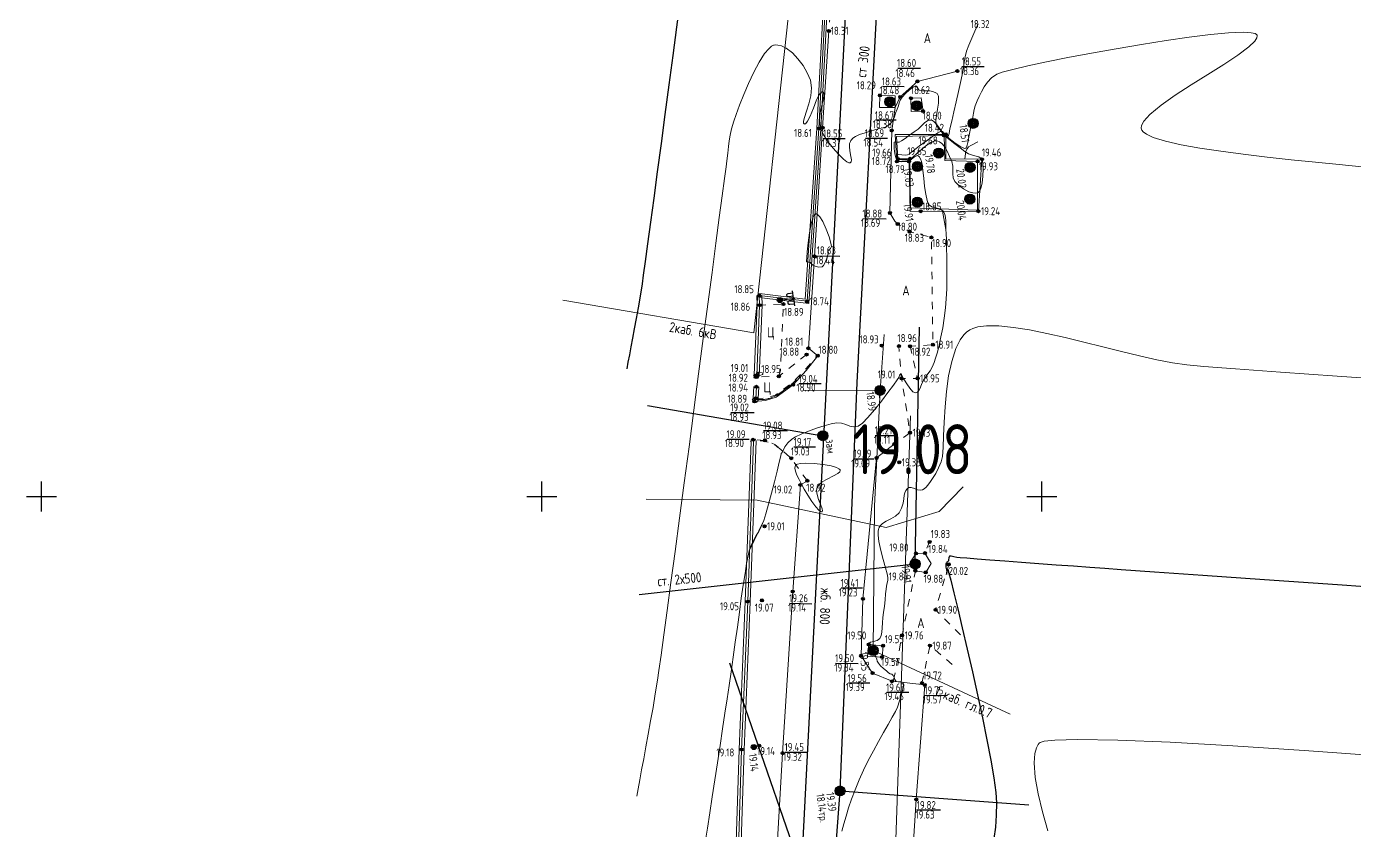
# Model space of a CAD drawing. Header units: metres. Extents: x 2491 to 4492, y 1184 to 2058.
# Drawn here: x 2490.5 to 2623.3, y 1672.9 to 1753.3 of the extents above; entities that cross this region are included whole.
import ezdxf

# ---------------------------------------------------------------- set-up
doc = ezdxf.new("R2010")
doc.units = ezdxf.units.M
doc.linetypes.add('g5_01_5x1_5', pattern=[1.5, 0.75, -0.75])
for name, color, linetype, transparency in [('02_Сетка', 7, 'Continuous', 0.6), ('06_Инженерно-технические сооружения', 7, 'Continuous', 0.6), ('07_Объекты электропередачи', 7, 'Continuous', 0.6), ('10_Границы покрытий и угодий', 7, 'Continuous', 0.6), ('14_Ограждения', 7, 'Continuous', 0.6), ('19_Горизонтали', 7, 'Continuous', 0.6), ('30_Канализация', 7, 'Continuous', 0.6), ('31_Водопровод', 7, 'Continuous', 0.6), ('32_Теплосеть', 7, 'Continuous', 0.6), ('33_Газопровод', 7, 'Continuous', 0.6), ('35_Телефон', 7, 'Continuous', 0.6), ('37_Кабель низкого напряжения', 7, 'Continuous', 0.6), ('38_Кабели высокого напряжения', 7, 'Continuous', 0.6), ('44_Крышки колодцев', 7, 'Continuous', 0.6), ('45_Номера колодцев', 7, 'Continuous', 0.6), ('61_Отметки высоты поверхности', 7, 'Continuous', 0.6)]:
    doc.layers.add(name, color=color, linetype=linetype, transparency=transparency)
doc.layers.add('Сети_Горизонтали.Вспомогательные', color=1, linetype='Continuous', lineweight=9)
doc.layers.add('Сети_Горизонтали.Основные', color=1, linetype='Continuous', lineweight=30)
doc.styles.add('LIKE11', font='GOST_0.TTF')
doc.styles.add('LIKE17', font='GOST_0.TTF')
doc.styles.add('LIKE32', font='GOST_0.TTF')
doc.styles.add('Line_GUGK', font='GOST_0.TTF')
doc.styles.get("Standard").update_dxf_attribs({"font": 'GOST_0.TTF'})
doc.linetypes.add('g5_119_1', pattern='A,4,-1,[31,GUGK_2005.shx,S=0.1,R=0,X=0,Y=0],0.35,[31,GUGK_2005.shx,S=0.08,R=0,X=0,Y=0],3.3,[31,GUGK_2005.shx,S=0.08,R=180,X=0,Y=0],0.35,[31,GUGK_2005.shx,S=0.1,R=180,X=0,Y=0],-1', length=10)
doc.linetypes.add('g5_119_3', pattern='A,4,-1,[31,GUGK_2005.shx,S=0.1,R=0,X=0,Y=0],4,[31,GUGK_2005.shx,S=0.1,R=180,X=0,Y=0],-1', length=10)
doc.linetypes.add('g5_122_g', pattern='A,1,-1,1.5,-0.4,["Г",Line_GUGK,S=1,R=0,X=0,Y=-0.5],-1.5,1.5,-1,4,-1,4,-1,3', length=20.9)
doc.linetypes.add('g5_122_kl', pattern='A,1,-1,1.5,-0.4,["Кл",Line_GUGK,S=1,R=0,X=0,Y=-0.5],-2.4,1.5,-1,4,-1,4,-1,3', length=21.8)
doc.linetypes.add('g5_122_t', pattern='A,1,-1,1.5,-0.4,["Т",Line_GUGK,S=1,R=0,X=0,Y=-0.5],-1.5,1.5,-1,4,-1,4,-1,3', length=20.9)
doc.linetypes.add('g5_122_v', pattern='A,1,-1,1.5,-0.4,["В",Line_GUGK,S=1,R=0,X=0,Y=-0.5],-1.5,1.5,-1,4,-1,4,-1,3', length=20.9)
doc.linetypes.add('g5_133_t', pattern='A,2,[27,GUGK_2005.shx,S=0.4,R=0,X=0,Y=0],2,-1,2,[27,GUGK_2005.shx,S=0.4,R=0,X=0,Y=0],2,-1,2,[27,GUGK_2005.shx,S=0.4,R=0,X=0,Y=0],2,-0.1,["V",Line_GUGK,S=1,R=0,X=0,Y=-0.5],-1', length=15.1)
doc.linetypes.add('g5_472', pattern='A,0,-4,[25,GUGK_2005.shx,S=0.4,R=0,X=0,Y=-0.2],0', length=4)
doc.linetypes.add('g5_474_1a', pattern='A,1,-0.25,[28,GUGK_2005.shx,S=1,R=0,X=0,Y=0],-0.25,1', length=2.5)

# ---------------------------------------------------------------- blocks, each defined once
blk = doc.blocks.new('g5_117b')
h = blk.add_hatch(color=255)
edge = h.paths.add_edge_path(flags=16)
edge.add_arc((0, 0), 0.113, 0, 360)
edge = h.paths.add_edge_path()
edge.add_arc((0, 0), 0.463, 0, 360)
h = blk.add_hatch(color=0)
edge = h.paths.add_edge_path()
edge.add_arc((0, 0), 0.075, 0, 360)
at = {"color": 0}
for radius in [0.5, 0.075]:
    blk.add_circle((0, 0), radius, dxfattribs=at)
blk = doc.blocks.new('g5_117sv')
h = blk.add_hatch(color=255)
h.paths.add_polyline_path([(-0.04, 0.46, 0.390634), (-0.46, 0, 0.11106), (-0.42, -0.2), (-0.04, 0.02)])
h.paths.add_polyline_path([(0.04, 0.02), (0.42, -0.2, 0.11106), (0.46, 0, 0.390634), (0.04, 0.46)])
h.paths.add_polyline_path([(-0.38, -0.26, 0.524447), (0.38, -0.26), (0, -0.04)])
at = {"color": 0}
for points in [[(0, 0.5), (0, 0)], [(0, 0), (-0.43, -0.25)], [(0.43, -0.25), (0, 0)]]:
    blk.add_lwpolyline(points, dxfattribs=at)
blk.add_circle((0, 0), 0.5, dxfattribs=at)
blk = doc.blocks.new('g5_117t')
h = blk.add_hatch(color=255)
h.paths.add_polyline_path([(-0.04, -0.04), (-0.46, -0.04, 0.367426), (-0.04, -0.46)])
h.paths.add_polyline_path([(0.04, -0.46, 0.367426), (0.46, -0.04), (0.04, -0.04)])
h.paths.add_polyline_path([(0.46, 0.04, 0.921954), (-0.46, 0.04)])
at = {"color": 0}
for points in [[(-0.5, 0), (0.5, 0)], [(0, -0.5), (0, 0)]]:
    blk.add_lwpolyline(points, dxfattribs=at)
blk.add_circle((0, 0), 0.5, dxfattribs=at)
blk = doc.blocks.new('g5_110_1e')
h = blk.add_hatch(color=255)
edge = h.paths.add_edge_path()
edge.add_arc((0, 0), 0.212, 0, 360)
at = {"color": 0}
for p, q in [((0, 1.38), (-0.75, 1.38)), ((0, 0.25), (0, 1.5)), ((0, 1.38), (0.75, 1.38))]:
    blk.add_line(p, q, dxfattribs=at)
for points in [[(-0.2, 1.38), (-0.2, 0.93, -1.040016), (-0.55, 0.93), (-0.55, 1.38)], [(0.2, 1.38), (0.2, 0.93, 1.040016), (0.55, 0.93), (0.55, 1.38)]]:
    blk.add_lwpolyline(points, format="xyb", dxfattribs=at)
blk.add_circle((0, 0), 0.25, dxfattribs=at)
blk = doc.blocks.new('g5_106_1a')
h = blk.add_hatch(color=255)
edge = h.paths.add_edge_path()
edge.add_arc((0, 0), 0.212, 0, 360)
at = {"color": 0}
blk.add_circle((0, 0), 0.25, dxfattribs=at)
blk = doc.blocks.new('g5_117v')
h = blk.add_hatch(color=255)
h.paths.add_polyline_path([(-0.46, 0.04), (0.46, 0.04, 0.921954)])
h.paths.add_polyline_path([(0.46, -0.04), (-0.46, -0.04, 0.921954)])
at = {"color": 0}
blk.add_line((-0.5, 0), (0.5, 0), dxfattribs=at)
blk.add_circle((0, 0), 0.5, dxfattribs=at)
blk = doc.blocks.new('g5_012')
at = {"color": 92}
for points in [[(0, -1.5), (0, 1.5)], [(-1.5, 0), (1.5, 0)]]:
    blk.add_lwpolyline(points, dxfattribs=at)
blk = doc.blocks.new('g5_330')
blk.add_hatch(color=0).paths.add_polyline_path([(0.15, 0, 1), (-0.15, 0, 1)])
at = {"color": 0}
blk.add_circle((0, 0), 0.15, dxfattribs=at)
blk = doc.blocks.new('g5_117kl')
h = blk.add_hatch(color=255)
h.paths.add_polyline_path([(0.42, 0.2, 0.633652), (-0.42, 0.2)])
h.paths.add_polyline_path([(-0.45, 0.12, 0.067116), (-0.46, 0, 0.067116), (-0.45, -0.12), (0.45, -0.12, 0.067116), (0.46, 0, 0.067116), (0.45, 0.12)])
h.paths.add_polyline_path([(-0.42, -0.2, 0.633652), (0.42, -0.2)])
at = {"color": 0}
for p, q in [((-0.47, 0.16), (0.47, 0.16)), ((-0.47, -0.16), (0.47, -0.16))]:
    blk.add_line(p, q, dxfattribs=at)
blk.add_circle((0, 0), 0.5, dxfattribs=at)

msp = doc.modelspace()

# ---------------------------------------------------------------- linework, layer by layer
at = {"layer": '06_Инженерно-технические сооружения', "color": 7, "linetype": 'Continuous', "lineweight": 20, "flags": 128}
for points in [[(2575.79, 1745.17), (2575.84, 1746.37), (2577.36, 1746.32), (2577.38, 1745.15), (2575.79, 1745.17)], [(2578.95, 1746.09), (2578.97, 1744.77), (2580.16, 1744.8), (2579.98, 1746.12), (2578.95, 1746.09)], [(2577.55, 1739.76), (2577.37, 1742.46), (2582.43, 1742.47), (2582.44, 1740.01), (2586.05, 1739.99), (2585.7, 1734.79), (2578.86, 1734.77), (2578.77, 1739.75), (2577.55, 1739.76)], [(2578.91, 1735.12), (2578.85, 1740.03), (2577.65, 1740.01), (2577.49, 1742.27), (2582.26, 1742.35), (2582.34, 1739.87), (2585.61, 1739.76), (2585.59, 1734.88), (2578.91, 1735.12)], [(2578.87, 1699.68), (2579.39, 1698.84), (2580.43, 1698.67), (2580.96, 1699.56), (2580.34, 1700.6), (2579.47, 1700.56), (2578.87, 1699.68)], [(2574.61, 1690.28), (2574.73, 1691.46), (2576.17, 1691.34), (2576.06, 1690.2), (2574.61, 1690.28)]]:
    msp.add_lwpolyline(points, dxfattribs=at)
at = {"layer": '10_Границы покрытий и угодий', "color": 7, "linetype": 'g5_01_5x1_5', "lineweight": 20, "flags": 128}
for points in [[(2571, 1755.92), (2570.75, 1752.81)], [(2577.33, 1733.78), (2577.61, 1733.51), (2578.82, 1732.74), (2581, 1732.16), (2581.14, 1721.44), (2578.87, 1721.28), (2577.74, 1721.3), (2578.01, 1718.07), (2578.86, 1712.64), (2577.28, 1711.5)], [(2565.75, 1718.28), (2565.9, 1718.86), (2566.2, 1725.5), (2563.81, 1725.39)], [(2578.87, 1721.28), (2579.62, 1718.07), (2578.01, 1718.07)], [(2568.51, 1720.45), (2565.75, 1718.28), (2563.43, 1718.2)], [(2563.44, 1716.07), (2564.45, 1716.09), (2565.4, 1716.4), (2567.06, 1717.61), (2568.48, 1719.05), (2569.63, 1720.34)], [(2568.59, 1707.83), (2566.98, 1710.09), (2565.35, 1711.46), (2564.35, 1711.87), (2563.16, 1711.93)], [(2577.22, 1687.89), (2578.06, 1692.37), (2579.39, 1698.84), (2580.43, 1698.67), (2580.96, 1699.56), (2580.34, 1700.6), (2580.81, 1701.71)], [(2582.73, 1699.47), (2581.41, 1694.93), (2584.35, 1691.98)], [(2580.04, 1687.6), (2580.85, 1691.35), (2583.44, 1689.17)]]:
    msp.add_lwpolyline(points, dxfattribs=at)
at = {"layer": '10_Границы покрытий и угодий', "color": 7, "linetype": 'Continuous', "lineweight": 20, "flags": 128}
for points in [[(2570.75, 1752.81), (2570.12, 1743.13), (2569.29, 1730.27), (2568.69, 1721.09), (2569.63, 1720.34), (2568.47, 1718.86), (2567.16, 1717.43), (2565.48, 1716.2), (2564.41, 1715.86), (2563.3, 1715.77)], [(2583.59, 1748.8), (2579.6, 1747.77), (2577.88, 1746.21), (2577.38, 1745.15), (2577.03, 1742.85), (2576.84, 1734.61), (2577.33, 1733.78)], [(2577.28, 1711.5), (2575.51, 1710.11), (2574.14, 1696.02), (2573.97, 1690.33), (2575.11, 1688.6), (2577.06, 1687.79), (2580.33, 1687.41), (2579.48, 1675.95), (2578.93, 1667.52)], [(2568.59, 1707.83), (2567.89, 1707.42), (2567.13, 1696.75), (2566.12, 1680.6), (2565.38, 1667.85), (2564.39, 1666.25), (2563.42, 1665.6), (2561.63, 1665.2)]]:
    msp.add_lwpolyline(points, dxfattribs=at)
at = {"layer": '14_Ограждения', "color": 7, "linetype": 'Continuous', "lineweight": 20, "flags": 128}
for points in [[(2563.75, 1726.16), (2568.75, 1725.55), (2569.94, 1743.04), (2570.92, 1761.28)], [(2563.8, 1726.56), (2568.38, 1726), (2569.54, 1743.06), (2570.52, 1761.3)], [(2563.21, 1718.33), (2563.28, 1718.44), (2563.56, 1725.39), (2563.53, 1726.35)], [(2563.64, 1718.07), (2563.78, 1718.3), (2564.06, 1725.39), (2564.03, 1726.37)], [(2563.09, 1715.9), (2563.18, 1716.06), (2563.19, 1716.09), (2563.25, 1717.25)], [(2563.52, 1715.65), (2563.67, 1715.9), (2563.69, 1716.05), (2563.75, 1717.22)], [(2561.28, 1665.58), (2561.76, 1680.96), (2562.38, 1695.76), (2562.97, 1711.72), (2562.92, 1711.84)], [(2561.78, 1665.57), (2562.26, 1680.94), (2562.88, 1695.74), (2563.47, 1711.82), (2563.39, 1712.03)]]:
    msp.add_lwpolyline(points, dxfattribs=at)
at = {"layer": '14_Ограждения', "color": 7, "linetype": 'g5_472', "lineweight": 20, "flags": 128}
msp.add_lwpolyline([(2563.78, 1726.36), (2568.56, 1725.78), (2569.74, 1743.05), (2570.72, 1761.29)], dxfattribs=at)
at = {"layer": '14_Ограждения', "color": 7, "linetype": 'g5_474_1a', "lineweight": 20, "flags": 128}
for points in [[(2563.43, 1718.2), (2563.53, 1718.37), (2563.81, 1725.39), (2563.78, 1726.36)], [(2563.3, 1715.77), (2563.43, 1715.98), (2563.44, 1716.07), (2563.5, 1717.23)], [(2561.53, 1665.57), (2562.01, 1680.95), (2562.63, 1695.75), (2563.22, 1711.77), (2563.16, 1711.93)]]:
    msp.add_lwpolyline(points, dxfattribs=at)
at = {"layer": '19_Горизонтали', "color": 32, "linetype": 'Continuous', "lineweight": 20, "elevation": 19, "flags": 128}
for points in [[(2585.62, 1741.73), (2584.92, 1741.36, 0.251198), (2584.39, 1740.55), (2584.34, 1740)], [(2563.41, 1715.96), (2563.49, 1715.96, -0.013672), (2563.65, 1715.97), (2564.23, 1715.97, 0.073976), (2564.6, 1716.02), (2564.6, 1716.02, 0.006742), (2564.96, 1716.13), (2565.11, 1716.18, 0.080166), (2565.72, 1716.5), (2565.73, 1716.51, -0.001907), (2566.32, 1716.95), (2566.86, 1717.34, 0.049789), (2567.28, 1717.73), (2567.47, 1717.93, 0.366002), (2567.47, 1717.96), (2567.46, 1717.97)], [(2563.87, 1711.83), (2564.14, 1711.82, -0.077201), (2564.51, 1711.74), (2564.68, 1711.68)], [(2566.19, 1710.75), (2565.76, 1711.09, -0.005565), (2565.47, 1711.32), (2565.33, 1711.43)]]:
    msp.add_lwpolyline(points, format="xyb", dxfattribs=at)
for points in [[(2582.09, 1734.78), (2582.44, 1732.97)], [(2575.82, 1716.13), (2575.81, 1716.64)], [(2562.79, 1700.84), (2564.23, 1703.86)]]:
    msp.add_lwpolyline(points, dxfattribs=at)
msp.add_lwpolyline([(2563.53, 1718.5, 0.436266), (2563.66, 1718.36), (2563.66, 1718.36, 0.074024), (2563.94, 1718.4), (2564.1, 1718.46, 0.778847), (2564.09, 1718.61), (2563.72, 1718.68, 0.451167), (2563.53, 1718.53)], format="xyb", close=True, dxfattribs=at)
at = {"layer": '30_Канализация', "color": 42, "linetype": 'g5_122_kl', "lineweight": 30, "flags": 128}
for points in [[(2573.21, 1770.45), (2565.79, 1625.95), (2660.18, 1571.13), (2816.62, 1488.59), (2949.95, 1381.6), (3024.48, 1321.01), (3045.27, 1304.23), (3096.52, 1320.25), (3183.38, 1424.58), (3235.91, 1417.46), (3257.9, 1413.34), (3277.77, 1408.37)], [(2552.62, 1715.37), (2570.15, 1712.34)]]:
    msp.add_lwpolyline(points, dxfattribs=at)
at = {"layer": '31_Водопровод', "color": 94, "linetype": 'g5_122_v', "lineweight": 30, "flags": 128}
for points in [[(2568.54, 1604.58), (2570.24, 1623.96), (2570.05, 1625.99), (2570.33, 1656.29), (2571.86, 1676.81), (2573.57, 1717.66), (2575.8, 1760.02), (2578.19, 1820.63), (2578.78, 1829.78)], [(2571.86, 1676.81), (2590.75, 1675.44)]]:
    msp.add_lwpolyline(points, dxfattribs=at)
at = {"layer": '32_Теплосеть', "color": 5, "linetype": 'g5_122_t', "lineweight": 30, "flags": 128}
for points in [[(2579.38, 1699.51), (2579.8, 1723.18)], [(2551.77, 1696.45), (2579.38, 1699.51)]]:
    msp.add_lwpolyline(points, dxfattribs=at)
at = {"layer": '33_Газопровод', "color": 132, "linetype": 'g5_122_g', "lineweight": 30, "flags": 128}
msp.add_lwpolyline([(2560.81, 1689.61), (2579.01, 1636.97), (2550.62, 1643.9)], dxfattribs=at)
at = {"layer": '35_Телефон', "color": 6, "linetype": 'g5_133_t', "lineweight": 20, "flags": 128}
for points in [[(2575.86, 1716.87), (2576.26, 1722.45)], [(2588.86, 1684.48), (2575.17, 1690.85), (2575.3, 1705.3), (2575.86, 1716.87), (2568.2, 1716.88)]]:
    msp.add_lwpolyline(points, dxfattribs=at)
at = {"layer": '37_Кабель низкого напряжения', "color": 1, "linetype": 'g5_119_3', "lineweight": 20, "flags": 128}
msp.add_lwpolyline([(2584.17, 1707.22), (2581.78, 1704.77), (2576.46, 1703.16), (2563.58, 1705.9), (2552.47, 1705.98)], dxfattribs=at)
at = {"layer": '38_Кабели высокого напряжения', "color": 1, "linetype": 'g5_119_1', "lineweight": 20, "flags": 128}
for points in [[(2544.14, 1725.89), (2563.25, 1722.64), (2566.88, 1755.99)], [(2578.9, 1714.31), (2576.98, 1658.48), (2574.33, 1632.24), (2572, 1607.83), (2571.77, 1603.48)]]:
    msp.add_lwpolyline(points, dxfattribs=at)
at = {"layer": '61_Отметки высоты поверхности', "flags": 128}
for points in [[(2577.64, 1749.1), (2579.9, 1749.09)], [(2584.04, 1749.26), (2586.26, 1749.27)], [(2576.09, 1747.28), (2578.28, 1747.27)], [(2575.4, 1743.91), (2577.47, 1743.91)], [(2570.16, 1742.07), (2572.36, 1742.07)], [(2574.4, 1742.09), (2576.62, 1742.09)], [(2574.15, 1734.06), (2576.48, 1734.04)], [(2569.55, 1730.31), (2571.83, 1730.3)], [(2567.76, 1717.57), (2569.96, 1717.55)], [(2560.94, 1714.65), (2563.27, 1714.65)], [(2564.22, 1712.85), (2566.59, 1712.85)], [(2560.59, 1711.99), (2562.77, 1712)], [(2575.37, 1712.37), (2577.32, 1712.37)], [(2567.23, 1711.21), (2569.39, 1711.21)], [(2573.28, 1710.04), (2575.24, 1710.04)], [(2571.98, 1697.11), (2574.12, 1697.11)], [(2566.81, 1695.58), (2569.03, 1695.54)], [(2571.41, 1689.58), (2573.67, 1689.57)], [(2572.7, 1687.63), (2574.85, 1687.62)], [(2576.53, 1686.68), (2578.73, 1686.69)], [(2580.34, 1686.37), (2582.51, 1686.38)], [(2566.38, 1680.69), (2568.53, 1680.68)], [(2579.52, 1674.91), (2581.89, 1674.92)]]:
    msp.add_lwpolyline(points, dxfattribs=at)
at = {"layer": 'Сети_Горизонтали.Вспомогательные', "color": 42, "linetype": 'Continuous', "lineweight": 9, "flags": 128}
for points, elevation in [([(2585.68, 1753.53), (2585.34, 1752.8), (2585.02, 1752.1), (2584.72, 1751.39), (2584.51, 1750.78), (2584.38, 1750.22), (2584.28, 1749.68), (2584.19, 1749.1), (2584.07, 1748.44), (2583.91, 1747.67), (2583.69, 1746.75), (2583.46, 1745.74), (2583.23, 1744.73), (2583.03, 1743.79), (2582.85, 1743.01), (2582.76, 1742.57), (2582.71, 1742.36), (2582.69, 1742.3), (2582.69, 1742.29), (2582.69, 1742.29), (2582.67, 1742.3), (2582.63, 1742.31), (2582.59, 1742.33), (2582.51, 1742.39), (2582.42, 1742.46), (2582.28, 1742.56), (2582, 1742.78), (2581.7, 1743.08), (2581.47, 1743.45), (2581.44, 1743.82), (2581.51, 1744.36), (2581.61, 1744.98), (2581.7, 1745.59), (2581.72, 1746.03), (2581.69, 1746.29), (2581.64, 1746.43), (2581.61, 1746.49), (2581.56, 1746.55), (2581.43, 1746.64), (2581.2, 1746.74), (2580.85, 1746.81), (2580.39, 1746.84), (2579.99, 1746.84), (2579.76, 1746.88), (2579.63, 1747.05), (2579.55, 1747.24), (2579.43, 1747.33), (2579.19, 1747.23), (2578.81, 1746.94), (2578.39, 1746.57), (2578.06, 1746.19), (2577.88, 1745.88), (2577.78, 1745.61), (2577.7, 1745.33), (2577.57, 1744.98), (2577.42, 1744.58), (2577.29, 1744.18), (2577.11, 1743.8), (2576.82, 1743.46), (2576.48, 1743.23), (2576.15, 1743.13), (2575.78, 1743.05), (2575.35, 1742.92), (2574.9, 1742.78), (2574.36, 1742.63), (2573.8, 1742.45), (2573.4, 1742.26), (2573.14, 1742.08), (2573, 1741.93), (2572.94, 1741.85), (2572.89, 1741.76), (2572.82, 1741.57), (2572.79, 1741.26), (2572.83, 1740.81), (2572.94, 1740.27), (2572.99, 1739.92), (2572.98, 1739.73), (2572.92, 1739.65), (2572.88, 1739.63), (2572.84, 1739.62), (2572.74, 1739.64), (2572.54, 1739.74), (2572.2, 1740), (2571.7, 1740.48), (2571.16, 1741.09), (2570.64, 1741.76), (2570.21, 1742.44), (2569.92, 1743.09), (2569.8, 1743.84), (2569.87, 1744.62), (2570.03, 1745.37), (2570.19, 1746.01), (2570.25, 1746.41), (2570.23, 1746.6), (2570.17, 1746.68), (2570.12, 1746.71), (2570.07, 1746.71), (2569.96, 1746.65), (2569.78, 1746.42), (2569.52, 1745.91), (2569.19, 1745.1), (2568.87, 1744.3), (2568.62, 1743.79), (2568.45, 1743.56), (2568.35, 1743.5), (2568.3, 1743.51), (2568.26, 1743.53), (2568.22, 1743.6), (2568.22, 1743.79), (2568.31, 1744.16), (2568.51, 1744.78), (2568.75, 1745.52), (2568.94, 1746.33), (2569.02, 1747.14), (2568.9, 1747.9), (2568.58, 1748.63), (2568.16, 1749.35), (2567.65, 1750.04), (2567.09, 1750.63), (2566.49, 1751.09), (2566, 1751.32), (2565.64, 1751.4), (2565.41, 1751.41), (2565.29, 1751.4), (2565.2, 1751.38), (2565.02, 1751.29), (2564.73, 1751.04), (2564.31, 1750.55), (2563.78, 1749.7), (2563.24, 1748.69), (2562.72, 1747.57), (2562.24, 1746.45), (2561.82, 1745.39), (2561.48, 1744.47), (2561.23, 1743.78), (2561, 1743.03), (2560.86, 1742.4), (2560.78, 1741.83), (2560.72, 1741.25), (2560.65, 1740.6), (2560.55, 1739.81), (2560.47, 1739.23), (2560.31, 1738.05), (2560.08, 1736.34), (2559.79, 1734.16), (2559.45, 1731.59), (2559.06, 1728.67), (2558.64, 1725.48), (2558.19, 1722.07), (2557.72, 1718.52), (2557.24, 1714.88), (2556.76, 1711.22), (2556.28, 1707.61), (2555.81, 1704.1), (2555.37, 1700.76), (2554.95, 1697.66), (2554.57, 1694.85), (2554.24, 1692.41), (2553.97, 1690.39), (2553.75, 1688.86), (2553.61, 1687.88), (2553.39, 1686.52), (2553.16, 1685.16), (2552.92, 1683.81), (2552.69, 1682.5), (2552.45, 1681.23), (2552.23, 1680.04), (2552.02, 1678.93), (2551.83, 1677.92), (2551.67, 1677.03), (2551.53, 1676.28)], 18.5), ([(2624.02, 1739.23), (2621.77, 1739.45), (2619.4, 1739.68), (2616.97, 1739.93), (2614.55, 1740.19), (2612.17, 1740.48), (2609.92, 1740.78), (2607.83, 1741.1), (2605.97, 1741.44), (2604.4, 1741.79), (2603.18, 1742.17), (2602.49, 1742.48), (2602.15, 1742.73), (2602.02, 1742.9), (2601.99, 1742.98), (2601.97, 1743.1), (2602.01, 1743.36), (2602.24, 1743.8), (2602.84, 1744.46), (2603.96, 1745.39), (2605.37, 1746.39), (2606.97, 1747.42), (2608.62, 1748.46), (2610.22, 1749.46), (2611.63, 1750.4), (2612.73, 1751.22), (2613.32, 1751.78), (2613.54, 1752.12), (2613.57, 1752.32), (2613.55, 1752.4), (2613.51, 1752.46), (2613.36, 1752.55), (2612.97, 1752.64), (2612.15, 1752.68), (2610.71, 1752.62), (2608.89, 1752.46), (2606.78, 1752.2), (2604.45, 1751.86), (2601.99, 1751.47), (2599.48, 1751.04), (2597.01, 1750.6), (2594.65, 1750.15), (2592.5, 1749.71), (2590.62, 1749.32), (2589.12, 1748.97), (2588.06, 1748.69), (2587.53, 1748.5), (2587.01, 1748.11), (2586.59, 1747.68), (2586.26, 1747.21), (2585.99, 1746.73), (2585.76, 1746.26), (2585.56, 1745.81), (2585.37, 1745.34), (2585.26, 1744.96), (2585.19, 1744.59), (2585.13, 1744.18), (2585.02, 1743.68), (2584.9, 1743.06), (2584.78, 1742.39), (2584.67, 1741.78), (2584.58, 1741.39), (2584.51, 1741.19), (2584.46, 1741.11), (2584.44, 1741.09), (2584.39, 1741.08), (2584.3, 1741.07), (2584.16, 1741.11), (2583.95, 1741.24), (2583.64, 1741.43), (2583.38, 1741.6), (2583.07, 1741.82), (2582.73, 1742.09), (2582.35, 1742.41), (2582.05, 1742.75), (2581.77, 1743.13), (2581.5, 1743.49), (2581.28, 1743.73), (2581.11, 1743.85), (2580.99, 1743.89), (2580.93, 1743.9), (2580.85, 1743.9), (2580.71, 1743.89), (2580.53, 1743.8), (2580.31, 1743.62), (2580.02, 1743.31), (2579.66, 1743), (2579.27, 1742.71), (2578.81, 1742.38), (2578.36, 1742.06), (2578, 1741.81), (2577.78, 1741.69), (2577.58, 1741.69), (2577.41, 1741.72), (2577.28, 1741.69), (2577.26, 1741.47), (2577.28, 1741.05), (2577.35, 1740.54), (2577.43, 1740.17), (2577.5, 1739.96), (2577.55, 1739.86), (2577.58, 1739.83), (2577.63, 1739.8), (2577.76, 1739.75), (2577.98, 1739.74), (2578.27, 1739.77), (2578.5, 1739.81), (2578.65, 1739.8), (2578.79, 1739.82), (2578.99, 1739.98), (2579.3, 1740.24), (2579.59, 1740.36), (2579.78, 1740.25), (2579.91, 1740.03), (2580.02, 1739.75), (2580.08, 1739.45), (2580.15, 1738.86), (2580.23, 1738.1), (2580.32, 1737.27), (2580.43, 1736.49), (2580.56, 1735.85), (2580.71, 1735.47), (2581.05, 1735.22), (2581.44, 1735.13), (2581.84, 1735.04), (2582.17, 1734.79), (2582.34, 1734.48), (2582.41, 1734.16), (2582.43, 1733.81), (2582.42, 1733.42), (2582.44, 1732.97), (2582.46, 1732.56), (2582.49, 1731.93), (2582.51, 1731.12), (2582.53, 1730.18), (2582.54, 1729.14), (2582.54, 1728.08), (2582.52, 1727.02), (2582.47, 1726.02), (2582.4, 1725.13), (2582.28, 1724.1), (2582.12, 1723.12), (2581.95, 1722.21), (2581.77, 1721.39), (2581.59, 1720.68), (2581.42, 1720.09), (2581.27, 1719.65), (2581.07, 1719.2), (2580.86, 1718.83), (2580.65, 1718.51), (2580.43, 1718.21), (2580.22, 1717.89), (2580, 1717.45), (2579.83, 1717.04), (2579.66, 1716.74), (2579.42, 1716.61), (2579.15, 1716.74), (2578.84, 1717.09), (2578.55, 1717.51), (2578.32, 1717.88), (2578.21, 1718.07), (2578.14, 1718.19), (2578.08, 1718.31), (2578.02, 1718.46), (2577.97, 1718.55), (2577.89, 1718.49), (2577.82, 1718.39), (2577.78, 1718.27), (2577.73, 1718.15), (2577.57, 1717.93), (2577.19, 1717.4), (2576.64, 1716.65), (2575.99, 1715.8), (2575.3, 1714.94), (2574.65, 1714.16), (2574.09, 1713.58), (2573.68, 1713.29), (2573.24, 1713.22), (2572.84, 1713.3), (2572.44, 1713.46), (2572.01, 1713.6), (2571.49, 1713.63), (2570.97, 1713.53), (2570.28, 1713.34), (2569.51, 1713.08), (2568.71, 1712.78), (2567.98, 1712.48), (2567.39, 1712.21), (2567.03, 1711.99), (2566.65, 1711.62), (2566.35, 1711.21), (2566.16, 1710.86), (2566.08, 1710.7), (2566.03, 1710.63), (2565.99, 1710.56), (2565.94, 1710.32), (2565.79, 1709.7), (2565.57, 1708.79), (2565.3, 1707.72), (2565.01, 1706.58), (2564.72, 1705.49), (2564.45, 1704.54), (2564.23, 1703.86), (2563.98, 1703.25), (2563.73, 1702.77), (2563.48, 1702.36), (2563.24, 1701.94), (2563.01, 1701.46), (2562.79, 1700.84), (2562.67, 1700.32), (2562.52, 1699.55), (2562.36, 1698.56), (2562.18, 1697.4), (2561.99, 1696.09), (2561.8, 1694.68), (2561.6, 1693.2), (2561.39, 1691.69), (2561.18, 1690.19), (2560.97, 1688.73), (2560.77, 1687.35), (2560.57, 1686.04), (2560.35, 1684.59), (2560.11, 1683.01), (2559.86, 1681.35), (2559.61, 1679.64), (2559.35, 1677.93), (2559.09, 1676.24), (2558.84, 1674.61), (2558.6, 1673.08), (2558.38, 1671.68)], 19), ([(2628.26, 1717.83), (2621.57, 1718.3), (2615.9, 1718.7), (2611.39, 1719.02), (2608.22, 1719.27), (2606.53, 1719.42), (2605.11, 1719.63), (2603.52, 1719.94), (2601.8, 1720.33), (2599.99, 1720.76), (2598.12, 1721.23), (2596.24, 1721.7), (2594.37, 1722.15), (2592.55, 1722.56), (2590.81, 1722.91), (2589.2, 1723.16), (2587.75, 1723.31), (2586.49, 1723.32), (2585.64, 1723.21), (2585.12, 1723.06), (2584.82, 1722.92), (2584.69, 1722.83), (2584.54, 1722.72), (2584.25, 1722.44), (2583.86, 1721.92), (2583.43, 1721.06), (2583.02, 1719.77), (2582.71, 1718.32), (2582.5, 1716.77), (2582.36, 1715.21), (2582.27, 1713.7), (2582.21, 1712.33), (2582.16, 1711.16), (2582.09, 1710.27), (2581.98, 1709.74), (2581.72, 1709.14), (2581.43, 1708.57), (2581.12, 1708.07), (2580.84, 1707.65), (2580.62, 1707.35), (2580.47, 1707.18), (2580.28, 1707.03), (2580.11, 1706.94), (2579.88, 1706.89), (2579.62, 1706.93), (2579.3, 1707.05), (2578.97, 1707.15), (2578.74, 1707.16), (2578.56, 1707.04), (2578.45, 1706.87), (2578.34, 1706.63), (2578.28, 1706.4), (2578.23, 1706.03), (2578.16, 1705.58), (2578.02, 1705.1), (2577.78, 1704.63), (2577.41, 1704.28), (2576.95, 1704.03), (2576.46, 1703.8), (2576.1, 1703.57), (2575.89, 1703.35), (2575.77, 1703.17), (2575.73, 1703.06), (2575.7, 1702.98), (2575.67, 1702.77), (2575.67, 1702.38), (2575.75, 1701.76), (2575.94, 1700.87), (2576.17, 1699.96), (2576.4, 1699.14), (2576.58, 1698.51), (2576.65, 1698.16), (2576.63, 1697.85), (2576.57, 1697.61), (2576.51, 1697.3), (2576.47, 1696.99), (2576.42, 1696.51), (2576.36, 1695.92), (2576.29, 1695.29), (2576.22, 1694.67), (2576.15, 1694.15), (2576.1, 1693.61), (2576.08, 1693.13), (2576.05, 1692.7), (2575.98, 1692.35), (2575.85, 1692.06), (2575.57, 1691.86), (2575.22, 1691.77), (2574.9, 1691.69), (2574.72, 1691.5), (2574.77, 1691.19), (2574.99, 1690.84), (2575.26, 1690.5), (2575.44, 1690.24), (2575.53, 1690), (2575.58, 1689.8), (2575.69, 1689.58), (2575.9, 1689.34), (2576.19, 1689.07), (2576.49, 1688.81), (2576.71, 1688.64), (2576.88, 1688.54), (2577.03, 1688.48), (2577.18, 1688.37), (2577.28, 1688.17), (2577.35, 1687.96), (2577.48, 1687.77), (2577.73, 1687.71), (2577.99, 1687.73), (2578.17, 1687.66), (2578.19, 1687.44), (2578.13, 1687.02), (2577.99, 1686.47), (2577.81, 1685.84), (2577.59, 1685.2), (2577.39, 1684.77), (2577.08, 1684.18), (2576.68, 1683.47), (2576.22, 1682.65), (2575.71, 1681.76), (2575.19, 1680.82), (2574.67, 1679.85), (2574.19, 1678.88), (2573.77, 1677.94), (2573.36, 1676.93), (2573.02, 1675.99), (2572.72, 1675.11), (2572.47, 1674.29), (2572.24, 1673.52), (2572.05, 1672.79)], 19.5), ([(2626.16, 1680.28), (2618.27, 1680.85), (2611.12, 1681.32), (2604.85, 1681.68), (2599.62, 1681.9), (2595.6, 1681.97), (2593.35, 1681.9), (2592.28, 1681.78), (2591.88, 1681.65), (2591.78, 1681.58), (2591.68, 1681.45), (2591.51, 1681.13), (2591.34, 1680.56), (2591.26, 1679.61), (2591.36, 1678.17), (2591.66, 1676.53), (2592.1, 1674.72), (2592.64, 1672.82)], 20.5)]:
    msp.add_lwpolyline(points, dxfattribs=dict(at, elevation=elevation))
for points, elevation in [([(2577.56, 1740.41), (2577.55, 1740.39), (2577.53, 1740.33), (2577.54, 1740.22), (2577.58, 1740.08), (2577.63, 1739.97), (2577.73, 1739.95), (2577.86, 1739.96), (2578.05, 1739.94), (2578.42, 1739.92), (2578.83, 1739.98), (2579.12, 1740.17), (2579.53, 1740.55), (2580.04, 1741), (2580.57, 1741.43), (2580.99, 1741.69), (2581.28, 1741.8), (2581.46, 1741.82), (2581.54, 1741.81), (2581.63, 1741.79), (2581.81, 1741.72), (2582.04, 1741.56), (2582.31, 1741.26), (2582.58, 1740.78), (2582.81, 1740.26), (2583.02, 1739.75), (2583.13, 1739.3), (2583.14, 1738.89), (2583.12, 1738.51), (2583.16, 1738.14), (2583.34, 1737.77), (2583.71, 1737.38), (2584.2, 1737.02), (2584.73, 1736.74), (2585.15, 1736.61), (2585.43, 1736.6), (2585.59, 1736.64), (2585.66, 1736.67), (2585.72, 1736.71), (2585.82, 1736.83), (2585.95, 1737.1), (2586.07, 1737.58), (2586.15, 1738.28), (2586.17, 1738.99), (2586.13, 1739.49), (2586.09, 1739.78), (2586.04, 1739.92), (2586.02, 1739.97), (2585.98, 1740.03), (2585.88, 1740.13), (2585.72, 1740.23), (2585.47, 1740.3), (2585.1, 1740.38), (2584.7, 1740.53), (2584.34, 1740.77), (2583.87, 1741.11), (2583.35, 1741.51), (2582.87, 1741.89), (2582.49, 1742.2), (2582.28, 1742.37), (2582.14, 1742.54), (2582.04, 1742.69), (2581.9, 1742.77), (2581.64, 1742.63), (2581.12, 1742.27), (2580.47, 1741.8), (2579.82, 1741.32), (2579.3, 1740.92), (2579.03, 1740.72), (2578.88, 1740.6), (2578.76, 1740.5), (2578.6, 1740.42), (2578.36, 1740.4), (2578.03, 1740.43), (2577.73, 1740.45), (2577.56, 1740.41)], 19.5), ([(2570.07, 1729.24), (2570.11, 1729.27), (2570.2, 1729.37), (2570.33, 1729.6), (2570.49, 1729.98), (2570.64, 1730.43), (2570.69, 1730.64), (2570.66, 1730.72), (2570.63, 1730.79), (2570.72, 1730.88), (2570.91, 1731.05), (2571.02, 1731.27), (2570.95, 1731.59), (2570.76, 1732.23), (2570.48, 1733), (2570.14, 1733.76), (2569.85, 1734.23), (2569.64, 1734.44), (2569.5, 1734.51), (2569.44, 1734.51), (2569.39, 1734.49), (2569.28, 1734.39), (2569.14, 1734.11), (2568.97, 1733.54), (2568.79, 1732.62), (2568.66, 1731.63), (2568.57, 1730.71), (2568.53, 1730.13), (2568.52, 1729.85), (2568.52, 1729.75), (2568.53, 1729.73), (2568.55, 1729.71), (2568.61, 1729.69), (2568.73, 1729.7), (2568.9, 1729.67), (2569.02, 1729.54), (2569.15, 1729.4), (2569.38, 1729.29), (2569.73, 1729.2), (2570.07, 1729.24)], 18.5), ([(2563.54, 1718.71), (2563.53, 1718.7), (2563.51, 1718.63), (2563.51, 1718.48), (2563.52, 1718.36), (2563.53, 1718.26), (2563.66, 1718.28), (2563.8, 1718.36), (2563.76, 1718.48), (2563.64, 1718.64), (2563.54, 1718.71)], 19), ([(2569.58, 1707.16), (2569.63, 1707.27), (2569.77, 1707.46), (2570.07, 1707.71), (2570.57, 1708), (2571.22, 1708.32), (2571.64, 1708.55), (2571.83, 1708.73), (2571.87, 1708.85), (2571.87, 1708.91), (2571.85, 1708.95), (2571.75, 1709.04), (2571.49, 1709.17), (2570.98, 1709.31), (2570.17, 1709.45), (2569.28, 1709.55), (2568.45, 1709.58), (2567.9, 1709.55), (2567.61, 1709.5), (2567.49, 1709.45), (2567.46, 1709.42), (2567.42, 1709.37), (2567.37, 1709.27), (2567.35, 1709.09), (2567.4, 1708.8), (2567.55, 1708.4), (2567.76, 1707.95), (2568, 1707.49), (2568.26, 1707), (2568.63, 1706.39), (2569.04, 1705.76), (2569.45, 1705.21), (2569.74, 1704.89), (2569.91, 1704.75), (2570.01, 1704.73), (2570.04, 1704.73), (2570.08, 1704.76), (2570.11, 1704.84), (2570.07, 1705.03), (2569.93, 1705.4), (2569.7, 1705.97), (2569.56, 1706.47), (2569.52, 1706.83), (2569.55, 1707.06), (2569.58, 1707.16)], 19)]:
    msp.add_lwpolyline(points, close=True, dxfattribs=dict(at, elevation=elevation))
at = {"layer": 'Сети_Горизонтали.Основные', "color": 40, "linetype": 'Continuous', "lineweight": 30, "flags": 128}
for points, elevation in [([(2555.86, 1755.9), (2555.51, 1753.2), (2555.13, 1750.35), (2554.74, 1747.42), (2554.35, 1744.47), (2553.97, 1741.56), (2553.59, 1738.74), (2553.24, 1736.1), (2552.91, 1733.68), (2552.62, 1731.54), (2552.38, 1729.76), (2552.19, 1728.4), (2552.06, 1727.51), (2551.86, 1726.28), (2551.67, 1725.13), (2551.48, 1724.05), (2551.29, 1723.03), (2551.12, 1722.09), (2550.95, 1721.22), (2550.8, 1720.42), (2550.66, 1719.69), (2550.54, 1719.02)], 18), ([(2629.89, 1696.83), (2621.61, 1697.41), (2614.3, 1697.92), (2608.14, 1698.36), (2603.3, 1698.7), (2599.98, 1698.93), (2598.34, 1699.05), (2596.85, 1699.16), (2595.21, 1699.28), (2593.48, 1699.4), (2591.72, 1699.53), (2589.99, 1699.66), (2588.35, 1699.79), (2586.85, 1699.9), (2585.57, 1700), (2584.55, 1700.08), (2583.86, 1700.13), (2583.55, 1700.16), (2583.23, 1700.23), (2582.97, 1700.29), (2582.79, 1700.28), (2582.72, 1700.12), (2582.7, 1699.93), (2582.7, 1699.82), (2582.67, 1699.78), (2582.65, 1699.73), (2582.59, 1699.71), (2582.54, 1699.68), (2582.51, 1699.63), (2582.48, 1699.58), (2582.45, 1699.49), (2582.42, 1699.36), (2582.44, 1699.19), (2582.49, 1698.94), (2582.52, 1698.74), (2582.5, 1698.56), (2582.49, 1698.46), (2582.52, 1698.59), (2582.56, 1698.84), (2582.63, 1698.98), (2582.71, 1698.69), (2582.92, 1697.88), (2583.23, 1696.63), (2583.63, 1695.01), (2584.08, 1693.11), (2584.57, 1690.99), (2585.09, 1688.73), (2585.6, 1686.42), (2586.09, 1684.12), (2586.54, 1681.92), (2586.93, 1679.9), (2587.23, 1678.12), (2587.43, 1676.67), (2587.51, 1675.63), (2587.48, 1674.39), (2587.39, 1673.19), (2587.24, 1672.06)], 20)]:
    msp.add_lwpolyline(points, dxfattribs=dict(at, elevation=elevation))

# ---------------------------------------------------------------- block references
at = {"layer": '02_Сетка', "color": 92, "linetype": 'Continuous', "lineweight": 15, "ltscale": 0.5}
for p in [(2492.03, 1706.26), (2542.03, 1706.26), (2592.03, 1706.26)]:
    msp.add_blockref('g5_012', p, dxfattribs=at)
at = {"layer": '07_Объекты электропередачи', "color": 7, "linetype": 'Continuous', "lineweight": 20, "rotation": 277.5631784342272}
for name, p in [('g5_110_1e', (2565.84, 1725.9, 18.9)), ('g5_106_1a', (2563.24, 1681.2, 19.14))]:
    msp.add_blockref(name, p, dxfattribs=at)
at = {"layer": '44_Крышки колодцев', "color": 7, "linetype": 'Continuous', "lineweight": 20}
for name, p, rotation in [('g5_117b', (2576.84, 1745.73, 18.37), 277.5631784342272), ('g5_117b', (2579.54, 1745.34, 18.65), 277.5631784342272), ('g5_117b', (2585.17, 1743.57, 18.51), 277.5631784342272), ('g5_117b', (2581.72, 1740.6, 19.78), 277.5631784342272), ('g5_117b', (2579.59, 1739.26, 19.83), 277.5631784342272), ('g5_117b', (2584.86, 1739.17, 20.02), 277.5631784342272), ('g5_117b', (2584.84, 1736, 20.04), 277.5631784342272), ('g5_117b', (2579.59, 1735.69, 19.91), 277.5631784342272), ('g5_117sv', (2575.86, 1716.87, 18.99), 277.5631784342272), ('g5_117kl', (2570.15, 1712.34), 326.3099380122847), ('g5_117t', (2579.38, 1699.51, 19.91), 277.5631784342272), ('g5_117sv', (2575.17, 1690.85, 19.55), 277.5631784342272), ('g5_117v', (2571.86, 1676.81, 19.39), 277.5631784342272)]:
    msp.add_blockref(name, p, dxfattribs=dict(at, rotation=rotation))
at = {"layer": '61_Отметки высоты поверхности', "color": 7, "linetype": 'Continuous', "lineweight": 20}
for p in [(2570.75, 1752.81, 18.31), (2583.59, 1748.8, 18.36), (2579.6, 1747.77, 18.46), (2575.84, 1746.37, 18.29), (2577.88, 1746.21, 18.48), (2578.95, 1746.09, 18.62), (2580.16, 1744.8, 18.6), (2569.74, 1743.05, 18.61), (2570.12, 1743.13, 18.37), (2577.03, 1742.85, 18.54), (2582.26, 1742.35, 19.68), (2582.43, 1742.47, 18.43), (2577.55, 1739.76, 18.72), (2577.65, 1740.01, 19.66), (2578.77, 1739.75, 18.79), (2578.85, 1740.03, 19.65), (2585.61, 1739.76, 19.93), (2586.05, 1739.99, 19.46), (2576.84, 1734.61, 18.69), (2579.93, 1734.79, 18.85), (2585.7, 1734.79, 19.23), (2577.61, 1733.51, 18.8), (2578.82, 1732.74, 18.83), (2581, 1732.16, 18.9), (2569.29, 1730.27, 18.44), (2563.78, 1726.36, 18.85), (2568.56, 1725.78, 18.74), (2563.81, 1725.39, 18.86), (2566.2, 1725.5, 18.89), (2568.51, 1720.45, 18.88), (2568.69, 1721.09, 18.81), (2576.03, 1721.35, 18.93), (2577.74, 1721.3, 18.96), (2578.87, 1721.28, 18.91), (2581.14, 1721.44, 18.91), (2569.63, 1720.34, 18.8), (2563.43, 1718.2, 18.92), (2563.53, 1718.37, 19.01), (2565.75, 1718.28, 18.95), (2578.01, 1718.07, 19.01), (2579.62, 1718.07, 18.95), (2563.5, 1717.23, 18.94), (2567.16, 1717.43, 18.9), (2563.3, 1715.77, 18.89), (2563.44, 1716.07, 18.93), (2578.86, 1712.64, 19.13), (2563.16, 1711.93, 18.9), (2564.35, 1711.87, 18.93), (2577.28, 1711.5, 19.11), (2566.98, 1710.09, 19.03), (2575.51, 1710.11, 19.09), (2577.78, 1709.68, 19.35), (2567.89, 1707.42, 19.02), (2568.59, 1707.83, 18.92), (2564.31, 1703.28, 19.01), (2579.47, 1700.56, 19.8), (2580.34, 1700.6, 19.84), (2580.81, 1701.71, 19.83), (2582.73, 1699.47, 20.02), (2579.39, 1698.84, 19.83), (2580.43, 1698.67, 19.88), (2567.13, 1696.75, 19.14), (2562.63, 1695.75, 19.05), (2564.05, 1695.87, 19.07), (2574.14, 1696.02, 19.23), (2581.41, 1694.93, 19.91), (2574.73, 1691.46, 19.5), (2576.17, 1691.34, 19.55), (2578.06, 1692.37, 19.76), (2580.85, 1691.35, 19.87), (2573.97, 1690.33, 19.34), (2576.06, 1690.2, 19.57), (2575.11, 1688.6, 19.39), (2577.06, 1687.79, 19.46), (2580.04, 1687.6, 19.72), (2580.33, 1687.41, 19.57), (2562.01, 1680.95, 19.18), (2563.78, 1681.34, 19.14), (2566.12, 1680.6, 19.32), (2579.48, 1675.95, 19.63)]:
    msp.add_blockref('g5_330', p, dxfattribs=at)

# ---------------------------------------------------------------- texts
at = {"color": 6, "linetype": 'ByBlock', "lineweight": 60, "insert": (2573.12, 1713.48), "char_height": 5, "attachment_point": 1}
msp.add_mtext_dynamic_manual_height_columns('19.08', width=3.0861, gutter_width=12.5, heights=[0], dxfattribs=at)
at = {"layer": '07_Объекты электропередачи', "color": 7, "linetype": 'Continuous', "lineweight": 15, "ltscale": 0.5, "style": 'LIKE11'}
msp.add_text('19.14', height=0.8, rotation=277.5632, dxfattribs=at).set_placement((2562.71, 1680.5))
at = {"layer": '10_Границы покрытий и угодий', "color": 7, "linetype": 'Continuous', "lineweight": 15, "style": 'LIKE11'}
for s, p in [('А', (2580.23, 1751.6)), ('А', (2578.09, 1726.36)), ('Ц', (2564.55, 1722.19)), ('Ц', (2564.2, 1716.69)), ('А', (2579.58, 1693.11))]:
    msp.add_text(s, height=1, dxfattribs=at).set_placement(p)
at = {"layer": '30_Канализация', "color": 42, "linetype": 'Continuous', "lineweight": 20, "style": 'LIKE32'}
msp.add_text('жб. 800', height=1, rotation=268.3035, dxfattribs=at).set_placement((2569.93, 1697.11, 12.16))
at = {"layer": '31_Водопровод', "color": 94, "linetype": 'Continuous', "lineweight": 15, "style": 'LIKE32'}
msp.add_text('ст 300', height=1, rotation=82.9063, dxfattribs=at).set_placement((2574.46, 1748.12))
at = {"layer": '32_Теплосеть', "color": 5, "linetype": 'Continuous', "lineweight": 15, "style": 'LIKE32'}
msp.add_text('ст. 2х500', height=1, rotation=5.8214, dxfattribs=at).set_placement((2553.66, 1697.26))
at = {"layer": '35_Телефон', "color": 6, "linetype": 'Continuous', "lineweight": 15, "style": 'LIKE32'}
msp.add_text('1 каб. гл.0.7', height=1, rotation=336.6343, dxfattribs=at).set_placement((2581.24, 1686.45))
at = {"layer": '38_Кабели высокого напряжения', "color": 1, "linetype": 'Continuous', "lineweight": 20, "style": 'LIKE32'}
msp.add_text('2каб. 6кВ', height=1, rotation=350.3559, dxfattribs=at).set_placement((2554.73, 1722.74))
at = {"layer": '45_Номера колодцев', "color": 7, "linetype": 'Continuous', "lineweight": 15, "ltscale": 0.5, "style": 'LIKE17'}
for s, p in [('18.51', (2583.78, 1743.39)), ('19.78', (2580.33, 1740.42)), ('19.83', (2578.2, 1739.07)), ('20.02', (2583.47, 1738.98)), ('19.91', (2578.2, 1735.5)), ('20.04', (2583.45, 1735.81)), ('18.99', (2574.47, 1716.68)), ('зам', (2570.41, 1711.91)), ('19.91', (2577.99, 1699.33)), ('19.55', (2573.78, 1690.67)), ('18.14тр.', (2569.48, 1676.49)), ('19.39', (2570.47, 1676.62))]:
    msp.add_text(s, height=0.8, rotation=277.5632, dxfattribs=at).set_placement(p)
at = {"layer": '61_Отметки высоты поверхности', "color": 7, "linetype": 'Continuous', "lineweight": 15, "ltscale": 0.5, "style": 'LIKE17'}
for s, p in [('18.32', (2584.92, 1753.1)), ('18.31', (2570.93, 1752.43)), ('18.60', (2577.56, 1749.22)), ('18.55', (2584.02, 1749.37)), ('18.46', (2577.39, 1748.2)), ('18.36', (2583.84, 1748.4)), ('18.29', (2573.53, 1746.98)), ('18.48', (2575.81, 1746.48)), ('18.63', (2576.04, 1747.36)), ('18.62', (2578.94, 1746.5)), ('18.67', (2575.34, 1743.98)), ('18.60', (2580.11, 1743.94)), ('18.38', (2575.12, 1743.08)), ('18.42', (2580.33, 1742.73)), ('18.61', (2567.26, 1742.22)), ('18.37', (2570.04, 1741.19)), ('18.55', (2570.15, 1742.16)), ('18.54', (2574.2, 1741.25)), ('18.69', (2574.33, 1742.19)), ('19.68', (2579.68, 1741.46)), ('19.66', (2575.08, 1740.25)), ('19.65', (2578.58, 1740.39)), ('19.46', (2586.04, 1740.26)), ('18.72', (2575.04, 1739.41)), ('18.79', (2576.4, 1738.59)), ('19.93', (2585.73, 1738.88)), ('18.85', (2580.05, 1734.86)), ('19.24', (2585.95, 1734.39)), ('18.69', (2573.94, 1733.22)), ('18.88', (2574.1, 1734.15)), ('18.80', (2577.63, 1732.84)), ('18.83', (2578.32, 1731.73)), ('18.63', (2569.52, 1730.47)), ('18.90', (2581.05, 1731.2)), ('18.44', (2569.4, 1729.48)), ('18.85', (2561.29, 1726.59)), ('18.74', (2568.81, 1725.38)), ('18.86', (2560.92, 1724.84)), ('18.89', (2566.26, 1724.32)), ('18.81', (2566.37, 1721.34)), ('18.93', (2573.8, 1721.57)), ('18.96', (2577.6, 1721.7)), ('18.88', (2565.8, 1720.34)), ('18.80', (2569.7, 1720.53)), ('18.92', (2578.98, 1720.34)), ('18.91', (2581.39, 1721.04)), ('19.01', (2560.93, 1718.7)), ('18.95', (2563.98, 1718.61)), ('18.92', (2560.74, 1717.73)), ('19.04', (2567.71, 1717.62)), ('19.01', (2575.64, 1718.06)), ('18.95', (2579.87, 1717.67)), ('18.94', (2560.71, 1716.75)), ('18.90', (2567.5, 1716.75)), ('18.89', (2560.61, 1715.63)), ('19.02', (2560.88, 1714.76)), ('18.93', (2560.79, 1713.8)), ('19.09', (2560.51, 1712.09)), ('18.93', (2564.08, 1712)), ('19.08', (2564.19, 1712.95)), ('19.21', (2575.32, 1712.48)), ('19.13', (2579.11, 1712.24)), ('18.90', (2560.34, 1711.19)), ('19.17', (2567.22, 1711.31)), ('19.11', (2575.24, 1711.54)), ('19.03', (2566.94, 1710.36)), ('19.09', (2572.97, 1709.17)), ('19.19', (2573.21, 1710.15)), ('19.35', (2578.03, 1709.28)), ('19.02', (2565.22, 1706.56)), ('18.92', (2568.48, 1706.74)), ('19.01', (2564.56, 1702.88)), ('19.83', (2580.93, 1702.11)), ('19.80', (2576.79, 1700.76)), ('19.84', (2580.67, 1700.61)), ('19.41', (2571.91, 1697.21)), ('19.83', (2576.74, 1697.86)), ('19.88', (2580.21, 1697.63)), ('20.02', (2582.71, 1698.42)), ('19.23', (2571.72, 1696.27)), ('19.05', (2559.85, 1694.88)), ('19.07', (2563.34, 1694.75)), ('19.14', (2566.67, 1694.75)), ('19.26', (2566.77, 1695.69)), ('19.90', (2581.66, 1694.53)), ('19.50', (2572.59, 1691.96)), ('19.76', (2578.31, 1691.97)), ('19.55', (2576.32, 1691.59)), ('19.87', (2581.1, 1690.95)), ('19.50', (2571.37, 1689.69)), ('19.57', (2575.96, 1689.32)), ('19.34', (2571.28, 1688.75)), ('19.72', (2580.16, 1687.96)), ('19.39', (2572.41, 1686.8)), ('19.56', (2572.61, 1687.69)), ('19.63', (2576.45, 1686.76)), ('19.46', (2576.3, 1685.89)), ('19.57', (2580.13, 1685.56)), ('19.75', (2580.28, 1686.47)), ('19.18', (2559.49, 1680.26)), ('19.14', (2563.56, 1680.4)), ('19.45', (2566.31, 1680.81)), ('19.32', (2566.16, 1679.83)), ('19.82', (2579.52, 1675)), ('19.63', (2579.4, 1674.05))]:
    msp.add_text(s, height=0.8, dxfattribs=at).set_placement(p)

doc.saveas('drawing.dxf')
